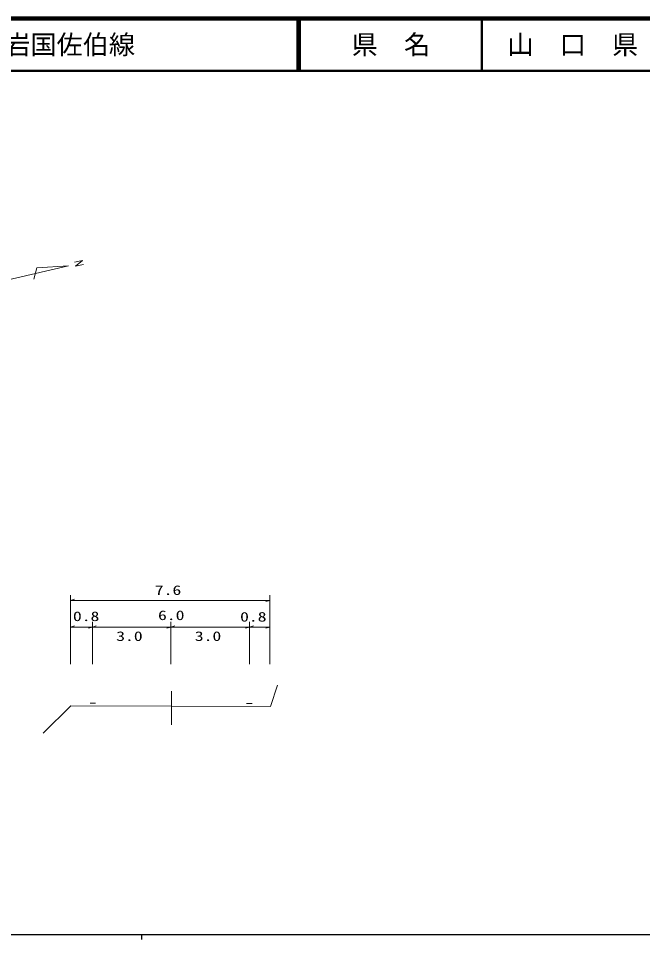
# Model space of a CAD drawing. Units: millimetres, scale not verified. Extents: x 1555 to 641555, y -205102 to 154898.
# Drawn here: x 206006 to 325266, y -21102 to 154898 of the extents above; entities that cross this region are included whole.
import ezdxf
from ezdxf.enums import TextEntityAlignment as Align

# ---------------------------------------------------------------- set-up
doc = ezdxf.new("R2010")
doc.units = ezdxf.units.MM
doc.header["$LTSCALE"] = 1000
for name, color, linetype, lineweight in [('M-TTL', 2, 'Continuous', 140), ('M-TTL-BAND', 7, 'Continuous', 25), ('M-TTL-LINE', 7, 'Continuous', 50), ('S-BGD', 1, 'Continuous', 13), ('S-BGD-CRST', 4, 'Continuous', 13), ('S-BGD-HTXT', 6, 'Continuous', 13)]:
    doc.layers.add(name, color=color, linetype=linetype, lineweight=lineweight)
doc.layers.add('M-TTL-TXT', color=7, linetype='Continuous')
doc.styles.add('ＭＳ ゴシック', font='')
doc.styles.get('ＭＳ ゴシック').set_extended_font_data('MS Gothic')

# ---------------------------------------------------------------- blocks, each defined once
blk = doc.blocks.new('BUHIN330')
at = {"layer": 'S-BGD-HTXT'}
blk.add_line((0, 0), (750, 216), dxfattribs=at)
blk = doc.blocks.new('BUHIN331')
at = {"layer": 'S-BGD-HTXT'}
blk.add_line((0, 0), (-750, -216), dxfattribs=at)

msp = doc.modelspace()

# ---------------------------------------------------------------- linework, layer by layer
at = {"layer": 'M-TTL'}
msp.add_line((641555, 154898), (1555, 154898), dxfattribs=at)
at = {"layer": 'M-TTL-BAND'}
for p, q in [((1555, -20102), (540555, -20102)), ((229555, -20102), (229555, -21102))]:
    msp.add_line(p, q, dxfattribs=at)
at = {"layer": 'M-TTL-LINE'}
for p, q in [((259305, 154898), (259305, 144898)), ((259805, 154898), (259805, 144898)), ((294555, 154898), (294555, 144898)), ((1555, 144898), (641555, 144898))]:
    msp.add_line(p, q, dxfattribs=at)
at = {"layer": 'S-BGD'}
for p, q in [((215582, 107609), (191209, 102045)), ((215582, 107609), (209510, 107248)), ((216753, 108324), (218258, 108667)), ((218258, 108667), (216927, 107542)), ((216927, 107542), (218436, 107895)), ((209510, 107248), (208980, 105076))]:
    msp.add_line(p, q, dxfattribs=at)
at = {"layer": 'S-BGD-CRST'}
for p, q in [((215989, 31500), (215989, 44695)), ((254034, 44695), (254034, 31500)), ((215989, 43695), (254034, 43695)), ((220133, 39604), (220133, 31500)), ((235130, 39604), (235130, 31500)), ((250166, 39604), (250166, 31500)), ((215989, 38604), (220133, 38604)), ((220133, 38604), (235130, 38604)), ((235130, 38604), (250166, 38604)), ((250166, 38604), (254034, 38604)), ((255516, 27487), (254175, 23429)), ((235251, 26385), (235251, 19910)), ((216037, 23529), (210737, 18324)), ((235268, 23504), (216037, 23529)), ((219691, 24053), (220713, 24053)), ((254175, 23429), (235268, 23504)), ((249569, 24011), (250699, 24011))]:
    msp.add_line(p, q, dxfattribs=at)

# ---------------------------------------------------------------- block references
for name, p in [('BUHIN330', (215989, 43695)), ('BUHIN331', (254034, 43695)), ('BUHIN330', (215989, 38604)), ('BUHIN330', (220133, 38604)), ('BUHIN330', (235130, 38604)), ('BUHIN330', (250166, 38604)), ('BUHIN331', (220133, 38604)), ('BUHIN331', (235130, 38604)), ('BUHIN331', (250166, 38604)), ('BUHIN331', (254034, 38604))]:
    msp.add_blockref(name, p)

# ---------------------------------------------------------------- texts
at = {"layer": 'M-TTL-TXT', "style": 'ＭＳ ゴシック'}
msp.add_text('主要地方道岩国佐伯線', height=3666, dxfattribs=at).set_placement((178289, 149898), align=Align.MIDDLE_LEFT)
for s, p in [('県\u3000名', (277180, 149898)), ('山\u3000口\u3000県', (311930, 149898))]:
    msp.add_text(s, height=3666, dxfattribs=at).set_placement(p, align=Align.MIDDLE_CENTER)
at = {"layer": 'S-BGD-CRST', "style": 'ＭＳ ゴシック', "width": 1.35}
for s, p in [('7.6', (232074, 44195)), ('0.8', (216424, 39204)), ('6.0', (232683, 39393)), ('0.8', (248363, 39104)), ('3.0', (224694, 35404)), ('3.0', (239711, 35404))]:
    msp.add_text(s, height=1833, dxfattribs=at).set_placement(p, align=Align.BOTTOM_LEFT)

doc.saveas('drawing.dxf')
